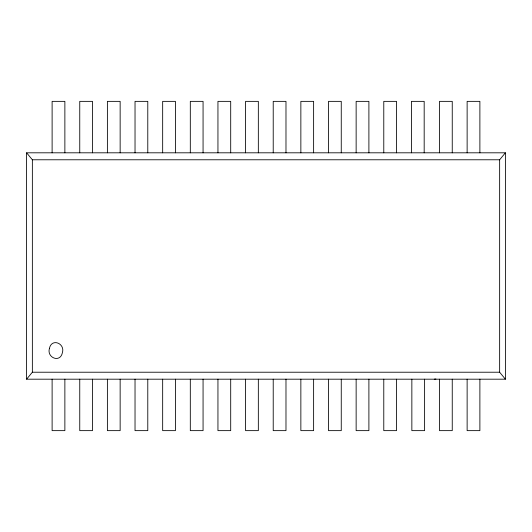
<?xml version="1.0" encoding="UTF-8"?>
<svg xmlns="http://www.w3.org/2000/svg" width="532" height="532" viewBox="0 0 532 532"><rect width="100%" height="100%" fill="white"/><g stroke="black" fill="none" stroke-linecap="round" stroke-linejoin="round"><path stroke-width="0.8" d="M26.6 379.19L32.359 372.22L32.359 159.78L26.6 152.81L505.4 152.81L505.4 379.19L26.6 379.19L26.6 152.81M505.4 379.19L499.641 372.22L499.641 159.78L505.4 152.81M434.292 379.19L435.914 379.03M32.359 159.78L499.641 159.78M32.359 372.22L499.641 372.22M479.884 152.81L479.884 101.359L467.129 101.359L467.129 152.81M479.884 379.19L479.884 430.641L467.129 430.641L467.129 379.19M452.247 152.81L452.247 101.359L439.492 101.359L439.492 152.81M452.247 379.19L452.247 430.641L439.492 430.641L439.492 379.19M424.609 379.19L424.609 430.641L411.854 430.641L411.854 379.19M424.177 152.81L424.177 101.359L411.416 101.359L411.416 152.81M396.533 152.81L396.533 101.359L383.778 101.359L383.778 152.81M396.533 379.19L396.533 430.641L383.778 430.641L383.778 379.19M368.895 152.81L368.895 101.359L356.141 101.359L356.141 152.81M368.895 379.19L368.895 430.641L356.141 430.641L356.141 379.19M341.258 152.81L341.258 101.359L328.503 101.359L328.503 152.81M341.258 379.19L341.258 430.641L328.503 430.641L328.503 379.19M313.621 152.81L313.621 101.359L300.859 101.359L300.859 152.81M313.621 379.19L313.621 430.641L300.859 430.641L300.859 379.19M285.983 152.81L285.983 101.359L273.222 101.359L273.222 152.81M285.983 379.19L285.983 430.641L273.222 430.641L273.222 379.19M258.339 152.81L258.339 101.359L245.585 101.359L245.585 152.81M258.339 379.19L258.339 430.641L245.585 430.641L245.585 379.19M230.702 152.81L230.702 101.359L217.947 101.359L217.947 152.81M230.702 379.19L230.702 430.641L217.947 430.641L217.947 379.19M203.064 152.81L203.064 101.359L190.31 101.359L190.31 152.81M203.064 379.19L203.064 430.641L190.31 430.641L190.31 379.19M175.427 152.81L175.427 101.359L162.666 101.359L162.666 152.81M175.427 379.19L175.427 430.641L162.666 430.641L162.666 379.19M147.783 152.81L147.783 101.359L135.028 101.359L135.028 152.81M147.783 379.19L147.783 430.641L135.028 430.641L135.028 379.19M120.146 152.81L120.146 101.359L107.391 101.359L107.391 152.81M120.146 379.19L120.146 430.641L107.391 430.641L107.391 379.19M92.508 152.81L92.508 101.359L79.753 101.359L79.753 152.81M92.508 379.19L92.508 430.641L79.753 430.641L79.753 379.19M64.871 152.81L64.871 101.359L52.116 101.359L52.116 152.81M64.871 379.19L64.871 430.641L52.116 430.641L52.116 379.19M49.429 348.44C46.57 357.743 60.249 363.316 62.404 352.649C65.263 343.353 51.584 337.78 49.429 348.44"/></g></svg>
